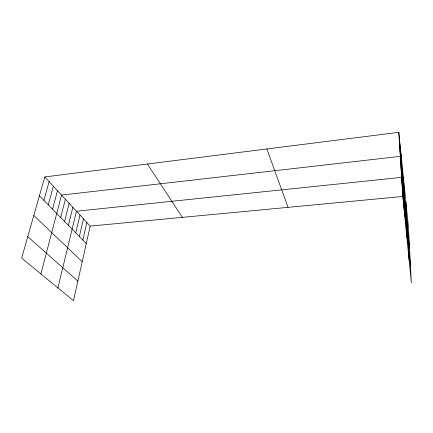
<?xml version="1.0" encoding="UTF-8"?>
<svg xmlns="http://www.w3.org/2000/svg" width="433" height="433" viewBox="0 0 433 433"><rect width="100%" height="100%" fill="white"/><g stroke="black" fill="none" stroke-linecap="round" stroke-linejoin="round"><path stroke-width="0.65" d="M44.783 176.94L90.188 226.107L73.48 300.664L21.65 258.117L44.783 176.94L398.815 132.336L408.471 227.276L411.35 282.776L402.798 196.468L398.815 132.336M82.844 240.05L86.854 222.497M79.342 236.478L83.455 218.817M75.77 232.835L79.986 215.055M57.903 287.88L76.446 211.223L401.613 177.378L410.5 266.436M68.392 225.317L72.831 207.315M64.587 221.442L69.145 203.321M60.701 217.48L65.378 199.24M40.891 273.916L61.535 195.077L400.309 156.356L409.558 248.261M52.545 209.166L57.486 190.693M48.269 204.809L53.346 186.212M43.895 200.349L49.113 181.627M90.188 226.107L402.798 196.468M27.766 236.656L77.864 281.104M33.801 215.482L82.21 261.7M39.414 195.781L86.281 243.552M147.415 164.01L182.38 217.366M266.852 148.963L288.042 207.347M399.199 138.582L401.391 160.161M399.578 144.665L401.748 166.093M399.946 150.587L402.095 171.863M400.644 161.807L402.755 182.791M400.974 167.127L403.063 187.965M401.299 172.318L403.367 193.01M401.921 182.325L403.951 202.731M402.219 187.148L404.238 207.412M402.511 191.862L404.509 211.986M401.023 154.061L404.779 216.451M403.356 176.983L406.852 237.376M405.883 201.838L409.082 259.908"/></g></svg>
